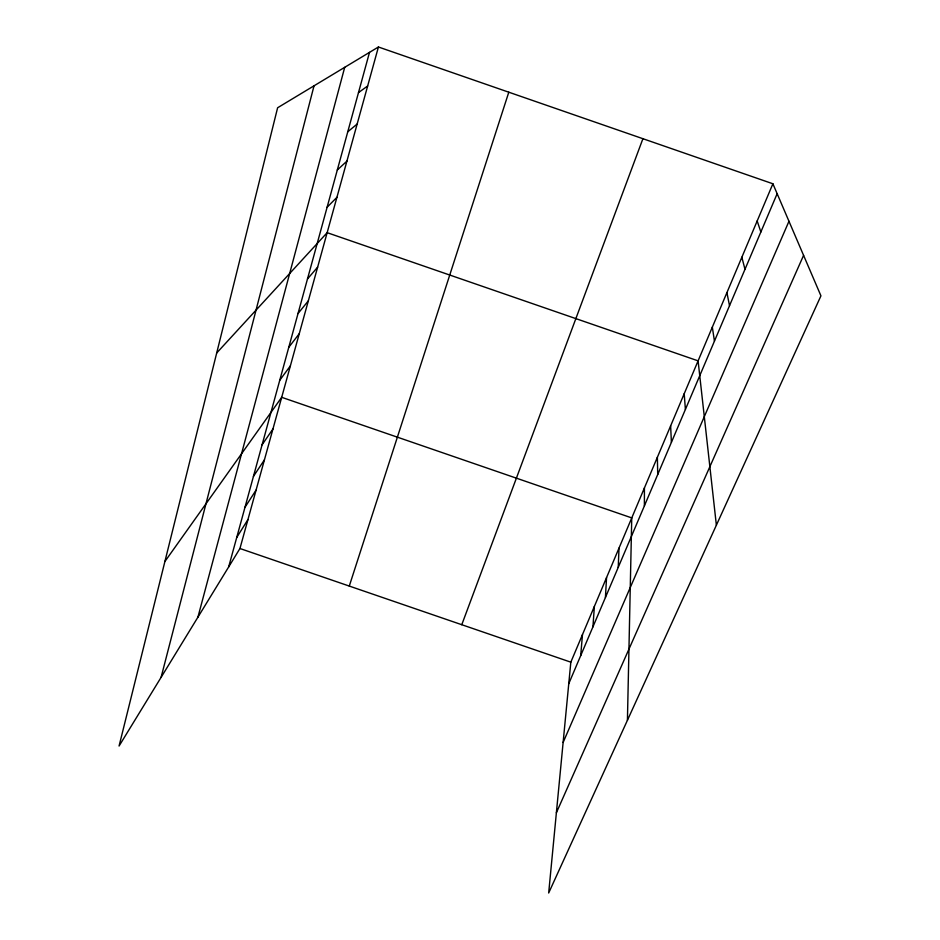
<?xml version="1.0" encoding="UTF-8"?>
<svg xmlns="http://www.w3.org/2000/svg" width="940" height="940" viewBox="0 0 940 940"><rect width="100%" height="100%" fill="white"/><g stroke="black" fill="none" stroke-linecap="round" stroke-linejoin="round"><path stroke-width="1.41" d="M644.394 505.873L644.417 487.93M627.427 720.275L631.75 517.905L281.695 397.315L164.9 561.509M618.238 567.361L619.014 548.091M605.431 597.476L606.547 577.583M592.928 626.898L594.374 606.418M580.697 655.638L582.471 634.606M772.891 183.77L570.827 662.171L548.678 893L820.937 295.841L772.891 183.77L378.421 47L277.617 107.759L119.063 746.031L239.947 548.514L378.421 47M161.093 677.352L314.031 85.81M197.905 617.204L344.71 67.316M228.655 566.961L369.502 52.37M349.281 586.067L508.798 92.202M461.775 624.712L642.913 138.709M568.747 683.732L777.145 193.699M563.119 742.471L788.966 221.276M556.374 812.771L803.582 255.375M236.727 537.469L247.913 519.62M244.988 507.295L256.079 490.081M253.436 476.404L264.422 459.86M262.096 444.785L272.953 428.957M279.767 380.23L290.366 365.895M288.78 347.283L299.237 333.747M298.015 313.537L308.332 300.847M307.486 278.969L317.626 267.171M216.694 352.994L327.155 232.674L698.091 360.854L716.374 525.178M327.12 207.223L336.908 197.353M337.307 169.987L346.907 161.151M347.765 131.788L357.141 124.045M358.493 92.602L367.646 86.01M239.947 548.514L570.827 662.171M757.17 220.971L760.86 231.992M741.848 257.243L744.985 269.298M726.914 292.634L729.522 305.664M712.332 327.155L714.447 341.126M684.202 393.754L685.401 409.429M670.631 425.879L671.395 442.352M657.366 457.263L657.73 474.488"/></g></svg>
